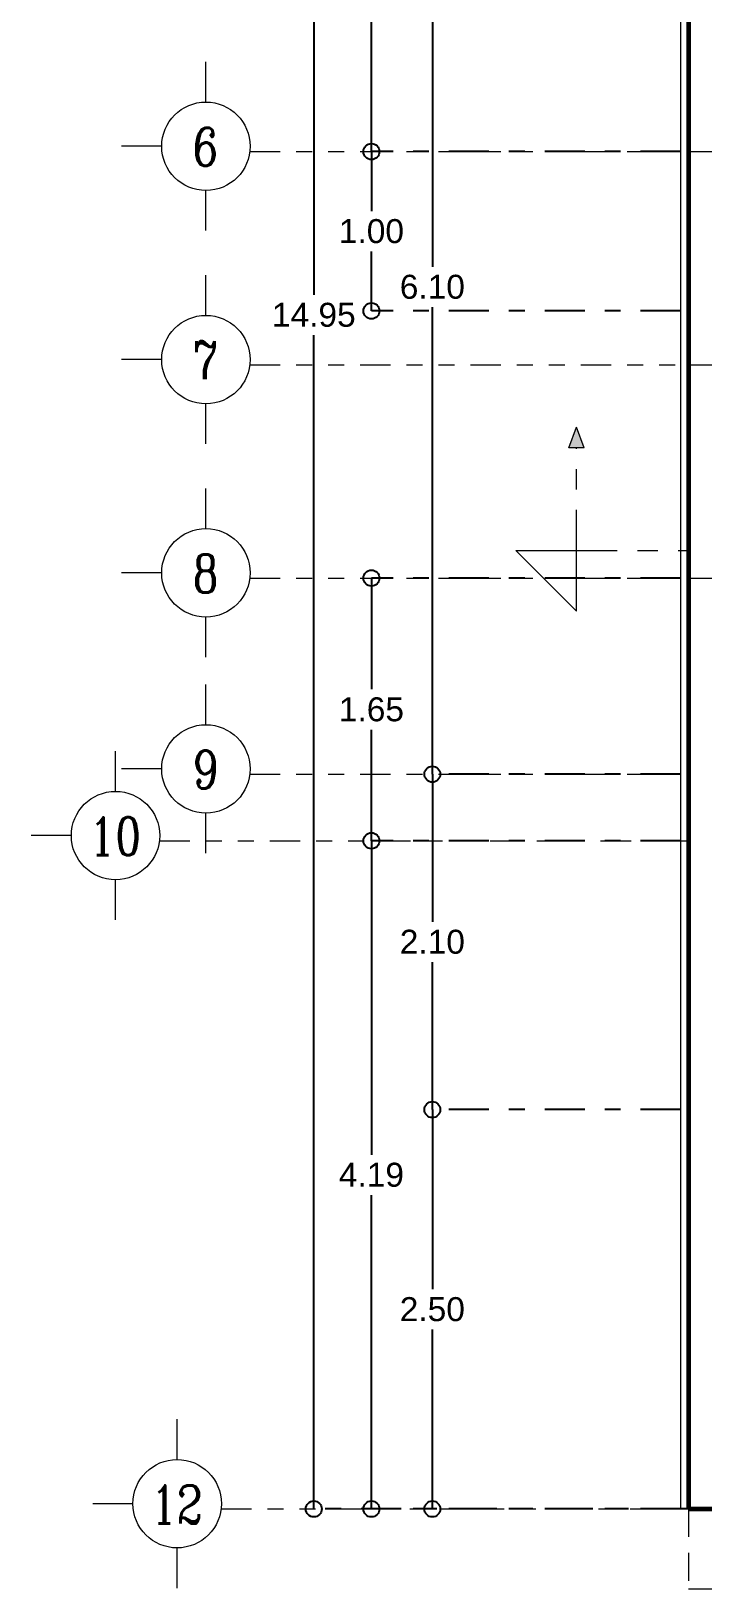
# Model space of a CAD drawing. Extents: x -111 to 1137, y -130 to 54.
# Drawn here: x 566.06 to 570.26, y -86.1 to -76.34 of the extents above; entities that cross this region are included whole.
import ezdxf
from ezdxf.enums import TextEntityAlignment as Align

# ---------------------------------------------------------------- set-up
doc = ezdxf.new("R2010")
doc.units = 0
for name, pattern in [('CENTRO', [50.8, 31.75, -6.35, 6.35, -6.35]), ('DASHDOT2', [0.5, 0.25, -0.125, 0, -0.125]), ('DASHED2', [0.375, 0.25, -0.125]), ('DIVIDE2', [15.875, 6.35, -3.175, 0, -3.175, 0, -3.175])]:
    doc.linetypes.add(name, pattern=pattern)
doc.layers.get('0').update_dxf_attribs({"lineweight": 0})
for name, color, linetype, lineweight in [('EJES', 51, 'DIVIDE2', 0), ('ejes 1', 30, 'Continuous', 0), ('muros', 5, 'Continuous', 60), ('PROYECCION VOLADO', 32, 'Continuous', 13)]:
    doc.layers.add(name, color=color, linetype=linetype, lineweight=lineweight)
doc.styles.add('arial', font='arial.ttf')
doc.styles.add('COMPLEX', font='complex.shx', dxfattribs={"height": 0.25})
doc.dimstyles.new('COTAS ZAR', dxfattribs={"dimtxt": 0.15, "dimasz": 0.1, "dimexe": 0, "dimexo": 0, "dimgap": 0.05, "dimtad": 0, "dimtih": 1, "dimtoh": 1, "dimrnd": 0.005, "dimzin": 1, "dimdsep": 46, "dimtxsty": 'arial', "dimblk": 'ORIGIN', "dimcen": 0.2, "dimclrd": 34, "dimclre": 134, "dimclrt": 6, "dimazin": 0, "dimtfac": 1, "dimtmove": 0, "dimatfit": 3, "dimldrblk": 'ORIGIN', "dimfxl": 1, "dimarcsym": 0})

# ---------------------------------------------------------------- blocks, each defined once
blk = doc.blocks.new('_Origin')
at = {"color": 0, "linetype": 'ByBlock', "lineweight": -2}
blk.add_line((0, 0), (-1, 0), dxfattribs=at)
blk.add_circle((0, 0), 0.5, dxfattribs=at)
blk = doc.blocks.new('*D211')
at = {"color": 134, "linetype": 'DASHDOT2', "lineweight": -2, "transparency": 16777216}
for p, q in [((570.1734, -70.6455), (567.8273, -70.6455)), ((570.1734, -85.5955), (567.8273, -85.5955))]:
    blk.add_line(p, q, dxfattribs=at)
at = {"color": 34, "lineweight": -2, "transparency": 16777216}
for p, q in [((567.8273, -70.7455), (567.8273, -77.9939)), ((567.8273, -85.4955), (567.8273, -78.247))]:
    blk.add_line(p, q, dxfattribs=at)
at = {"layer": 'Defpoints', "color": 0, "transparency": 16777216}
for p in [(570.1734, -70.6455), (567.8273, -85.5955), (570.1734, -85.5955)]:
    blk.add_point(p, dxfattribs=at)
at = {"color": 34, "lineweight": -2, "transparency": 16777216, "xscale": 0.1, "yscale": 0.1, "zscale": 0.1}
for p, rotation in [((567.8273, -70.6455), 90), ((567.8273, -85.5955), 270)]:
    blk.add_blockref('_Origin', p, dxfattribs=dict(at, rotation=rotation))
at = {"color": 6, "transparency": 16777216, "insert": (567.8273, -78.1205), "char_height": 0.15, "attachment_point": 5, "style": 'arial'}
blk.add_mtext('14.95', dxfattribs=at)
blk = doc.blocks.new('*D165')
at = {"color": 134, "linetype": 'DASHDOT2', "lineweight": -2, "transparency": 16777216}
for p, q in [((570.1234, -72.6666), (568.188, -72.6666)), ((570.1234, -77.0977), (568.188, -77.0977))]:
    blk.add_line(p, q, dxfattribs=at)
at = {"color": 34, "lineweight": -2, "transparency": 16777216}
for p, q in [((568.188, -72.7666), (568.188, -74.7555)), ((568.188, -76.9977), (568.188, -75.0088))]:
    blk.add_line(p, q, dxfattribs=at)
at = {"layer": 'Defpoints', "color": 0, "transparency": 16777216}
for p in [(570.1234, -72.6666), (568.188, -77.0977), (570.1234, -77.0977)]:
    blk.add_point(p, dxfattribs=at)
at = {"color": 34, "lineweight": -2, "transparency": 16777216, "xscale": 0.1, "yscale": 0.1, "zscale": 0.1}
for p, rotation in [((568.188, -72.6666), 90), ((568.188, -77.0977), 270)]:
    blk.add_blockref('_Origin', p, dxfattribs=dict(at, rotation=rotation))
at = {"color": 6, "transparency": 16777216, "insert": (568.188, -74.8821), "char_height": 0.15, "attachment_point": 5, "style": 'arial'}
blk.add_mtext('4.43', dxfattribs=at)
blk = doc.blocks.new('*D187')
at = {"color": 134, "linetype": 'DASHDOT2', "lineweight": -2, "transparency": 16777216}
for p, q in [((570.1234, -77.0977), (568.188, -77.0977)), ((570.1234, -78.0955), (568.188, -78.0955))]:
    blk.add_line(p, q, dxfattribs=at)
at = {"color": 34, "lineweight": -2, "transparency": 16777216}
for p, q in [((568.188, -77.1977), (568.188, -77.47)), ((568.188, -77.9955), (568.188, -77.7232))]:
    blk.add_line(p, q, dxfattribs=at)
at = {"layer": 'Defpoints', "color": 0, "transparency": 16777216}
for p in [(570.1234, -77.0977), (568.188, -78.0955), (570.1234, -78.0955)]:
    blk.add_point(p, dxfattribs=at)
at = {"color": 34, "lineweight": -2, "transparency": 16777216, "xscale": 0.1, "yscale": 0.1, "zscale": 0.1}
for p, rotation in [((568.188, -77.0977), 90), ((568.188, -78.0955), 270)]:
    blk.add_blockref('_Origin', p, dxfattribs=dict(at, rotation=rotation))
at = {"color": 6, "transparency": 16777216, "insert": (568.188, -77.5966), "char_height": 0.15, "attachment_point": 5, "style": 'arial'}
blk.add_mtext('1.00', dxfattribs=at)
blk = doc.blocks.new('*D188')
at = {"color": 134, "linetype": 'DASHDOT2', "lineweight": -2, "transparency": 16777216}
for p, q in [((570.1234, -79.7681), (568.188, -79.7681)), ((570.1234, -81.4126), (568.188, -81.4126))]:
    blk.add_line(p, q, dxfattribs=at)
at = {"color": 34, "lineweight": -2, "transparency": 16777216}
for p, q in [((568.188, -79.8681), (568.188, -80.4638)), ((568.188, -81.3126), (568.188, -80.7169))]:
    blk.add_line(p, q, dxfattribs=at)
at = {"layer": 'Defpoints', "color": 0, "transparency": 16777216}
for p in [(570.1234, -79.7681), (568.188, -81.4126), (570.1234, -81.4126)]:
    blk.add_point(p, dxfattribs=at)
at = {"color": 34, "lineweight": -2, "transparency": 16777216, "xscale": 0.1, "yscale": 0.1, "zscale": 0.1}
for p, rotation in [((568.188, -79.7681), 90), ((568.188, -81.4126), 270)]:
    blk.add_blockref('_Origin', p, dxfattribs=dict(at, rotation=rotation))
at = {"color": 6, "transparency": 16777216, "insert": (568.188, -80.5903), "char_height": 0.15, "attachment_point": 5, "style": 'arial'}
blk.add_mtext('1.65', dxfattribs=at)
blk = doc.blocks.new('*D166')
at = {"color": 134, "linetype": 'DASHDOT2', "lineweight": -2, "transparency": 16777216}
for p, q in [((570.1234, -81.4126), (568.188, -81.4126)), ((570.1234, -85.5955), (568.188, -85.5955))]:
    blk.add_line(p, q, dxfattribs=at)
at = {"color": 34, "lineweight": -2, "transparency": 16777216}
for p, q in [((568.188, -81.5126), (568.188, -83.3774)), ((568.188, -85.4955), (568.188, -83.6306))]:
    blk.add_line(p, q, dxfattribs=at)
at = {"layer": 'Defpoints', "color": 0, "transparency": 16777216}
for p in [(570.1234, -81.4126), (568.188, -85.5955), (570.1234, -85.5955)]:
    blk.add_point(p, dxfattribs=at)
at = {"color": 34, "lineweight": -2, "transparency": 16777216, "xscale": 0.1, "yscale": 0.1, "zscale": 0.1}
for p, rotation in [((568.188, -81.4126), 90), ((568.188, -85.5955), 270)]:
    blk.add_blockref('_Origin', p, dxfattribs=dict(at, rotation=rotation))
at = {"color": 6, "transparency": 16777216, "insert": (568.188, -83.504), "char_height": 0.15, "attachment_point": 5, "style": 'arial'}
blk.add_mtext('4.19', dxfattribs=at)
blk = doc.blocks.new('*D190')
at = {"color": 134, "linetype": 'DASHDOT2', "lineweight": -2, "transparency": 16777216}
for p, q in [((570.1234, -74.8947), (568.5694, -74.8947)), ((570.1234, -80.9955), (568.5694, -80.9955))]:
    blk.add_line(p, q, dxfattribs=at)
at = {"color": 34, "lineweight": -2, "transparency": 16777216}
for p, q in [((568.5694, -74.9947), (568.5694, -77.8185)), ((568.5694, -80.8955), (568.5694, -78.0717))]:
    blk.add_line(p, q, dxfattribs=at)
at = {"layer": 'Defpoints', "color": 0, "transparency": 16777216}
for p in [(570.1234, -74.8947), (568.5694, -80.9955), (570.1234, -80.9955)]:
    blk.add_point(p, dxfattribs=at)
at = {"color": 34, "lineweight": -2, "transparency": 16777216, "xscale": 0.1, "yscale": 0.1, "zscale": 0.1}
for p, rotation in [((568.5694, -74.8947), 90), ((568.5694, -80.9955), 270)]:
    blk.add_blockref('_Origin', p, dxfattribs=dict(at, rotation=rotation))
at = {"color": 6, "transparency": 16777216, "insert": (568.5694, -77.9451), "char_height": 0.15, "attachment_point": 5, "style": 'arial'}
blk.add_mtext('6.10', dxfattribs=at)
blk = doc.blocks.new('*D167')
at = {"color": 134, "linetype": 'DASHDOT2', "lineweight": -2, "transparency": 16777216}
for p, q in [((570.1234, -80.9955), (568.5694, -80.9955)), ((570.1234, -83.0955), (568.5694, -83.0955))]:
    blk.add_line(p, q, dxfattribs=at)
at = {"color": 34, "lineweight": -2, "transparency": 16777216}
for p, q in [((568.5694, -81.0955), (568.5694, -81.9189)), ((568.5694, -82.9955), (568.5694, -82.172))]:
    blk.add_line(p, q, dxfattribs=at)
at = {"layer": 'Defpoints', "color": 0, "transparency": 16777216}
for p in [(570.1234, -80.9955), (568.5694, -83.0955), (570.1234, -83.0955)]:
    blk.add_point(p, dxfattribs=at)
at = {"color": 34, "lineweight": -2, "transparency": 16777216, "xscale": 0.1, "yscale": 0.1, "zscale": 0.1}
for p, rotation in [((568.5694, -80.9955), 90), ((568.5694, -83.0955), 270)]:
    blk.add_blockref('_Origin', p, dxfattribs=dict(at, rotation=rotation))
at = {"color": 6, "transparency": 16777216, "insert": (568.5694, -82.0455), "char_height": 0.15, "attachment_point": 5, "style": 'arial'}
blk.add_mtext('2.10', dxfattribs=at)
blk = doc.blocks.new('*D168')
at = {"color": 134, "linetype": 'DASHDOT2', "lineweight": -2, "transparency": 16777216}
for p, q in [((570.1234, -83.0955), (568.5694, -83.0955)), ((570.1234, -85.5955), (568.5694, -85.5955))]:
    blk.add_line(p, q, dxfattribs=at)
at = {"color": 34, "lineweight": -2, "transparency": 16777216}
for p, q in [((568.5694, -83.1955), (568.5694, -84.2189)), ((568.5694, -85.4955), (568.5694, -84.472))]:
    blk.add_line(p, q, dxfattribs=at)
at = {"layer": 'Defpoints', "color": 0, "transparency": 16777216}
for p in [(570.1234, -83.0955), (568.5694, -85.5955), (570.1234, -85.5955)]:
    blk.add_point(p, dxfattribs=at)
at = {"color": 34, "lineweight": -2, "transparency": 16777216, "xscale": 0.1, "yscale": 0.1, "zscale": 0.1}
for p, rotation in [((568.5694, -83.0955), 90), ((568.5694, -85.5955), 270)]:
    blk.add_blockref('_Origin', p, dxfattribs=dict(at, rotation=rotation))
at = {"color": 6, "transparency": 16777216, "insert": (568.5694, -84.3455), "char_height": 0.15, "attachment_point": 5, "style": 'arial'}
blk.add_mtext('2.50', dxfattribs=at)

msp = doc.modelspace()

# ---------------------------------------------------------------- hatches: boundary and pattern name
h = msp.add_hatch(color=253)
h.set_gradient(color1=(0, 0, 255), one_color=1, tint=1, name='SPHERICAL')
h.paths.add_polyline_path([(569.424, -78.9534), (569.4715, -78.9534), (569.519, -78.9534), (569.4715, -78.8229)])

# ---------------------------------------------------------------- linework, layer by layer
at = {"color": 253}
for p, q in [((569.424, -78.9534), (569.4715, -78.8229)), ((569.519, -78.9534), (569.4715, -78.8229)), ((569.4715, -78.9534), (569.424, -78.9534)), ((569.519, -78.9534), (569.4715, -78.9534))]:
    msp.add_line(p, q, dxfattribs=at)
at = {"color": 253, "linetype": 'CENTRO', "ltscale": 0.02}
for p, q in [((569.4715, -79.9748), (569.4715, -78.9534)), ((569.0921, -79.5955), (569.4715, -79.9748)), ((569.0921, -79.5955), (570.1734, -79.5955))]:
    msp.add_line(p, q, dxfattribs=at)
at = {"layer": 'EJES', "color": 253, "ltscale": 0.03}
for p, q in [((567.4266, -77.0977), (570.4307, -77.0977)), ((567.4266, -78.4331), (570.4307, -78.4331)), ((567.4266, -79.7681), (570.4233, -79.7681)), ((567.4266, -80.9955), (570.1734, -80.9955)), ((566.8608, -81.4126), (570.1734, -81.4126)), ((567.2466, -85.5955), (570.1734, -85.5955))]:
    msp.add_line(p, q, dxfattribs=at)
at = {"layer": 'ejes 1', "color": 253}
for p, q in [((567.1518, -76.788), (567.1518, -76.5364)), ((566.8751, -77.0647), (566.6236, -77.0647)), ((567.1518, -77.5916), (567.1518, -77.3401)), ((567.1518, -78.1234), (567.1518, -77.8719)), ((566.8751, -78.4001), (566.6236, -78.4001)), ((567.1518, -78.927), (567.1518, -78.6755)), ((567.1518, -79.4584), (567.1518, -79.2069)), ((566.8751, -79.7351), (566.6236, -79.7351)), ((567.1518, -80.2634), (567.1518, -80.0118)), ((567.1518, -80.6857), (567.1518, -80.4342)), ((566.5861, -81.1028), (566.5861, -80.8513)), ((566.8751, -80.9624), (566.6236, -80.9624)), ((567.1518, -81.4907), (567.1518, -81.2392)), ((566.3094, -81.3796), (566.0578, -81.3796)), ((566.5861, -81.9078), (566.5861, -81.6563)), ((566.9718, -85.2857), (566.9718, -85.0342)), ((566.6951, -85.5624), (566.4436, -85.5624)), ((566.9718, -86.0907), (566.9718, -85.8392))]:
    msp.add_line(p, q, dxfattribs=at)
for centre in [(567.1518, -77.0647), (567.1518, -78.4001), (567.1518, -79.7351), (567.1518, -80.9624), (566.5861, -81.3796), (566.9718, -85.5624)]:
    msp.add_circle(centre, 0.2767, dxfattribs=at)
at = {"layer": 'muros', "color": 253, "lineweight": 0}
msp.add_line((570.1234, -70.5955), (570.1234, -85.5955), dxfattribs=at)
at = {"layer": 'muros', "color": 253}
for p, q in [((570.1734, -70.6455), (570.1734, -85.5955)), ((570.1734, -77.1446), (570.1734, -80.6646)), ((570.1734, -85.5955), (570.5534, -85.5955))]:
    msp.add_line(p, q, dxfattribs=at)
at = {"layer": 'PROYECCION VOLADO', "color": 253, "linetype": 'DASHED2', "ltscale": 0.7}
for p, q in [((570.1734, -85.5955), (570.1734, -86.0955)), ((570.1734, -86.0955), (575.1884, -86.0955))]:
    msp.add_line(p, q, dxfattribs=at)

# ---------------------------------------------------------------- texts
at = {"layer": 'ejes 1', "color": 253, "linetype": 'Continuous', "lineweight": 20, "style": 'COMPLEX', "width": 0.8}
for s, height, p in [('6', 0.2377, (567.1494, -77.0689)), ('7', 0.2377, (567.1494, -78.4043)), ('8', 0.2377, (567.1494, -79.7393)), ('9', 0.2377, (567.1494, -80.9666)), ('10', 0.23766, (566.5836, -81.3838)), ('12', 0.23766, (566.9694, -85.5666))]:
    msp.add_text(s, height=height, dxfattribs=at).set_placement(p, align=Align.MIDDLE)

# ---------------------------------------------------------------- dimensions: what is measured, and where the dimension line sits
at = {"color": 253}
for base, p1, p2, picture, middle in [((567.8273, -85.5955), (570.1734, -70.6455), (570.1734, -85.5955), '*D211', (567.8273, -78.1205)), ((568.188, -77.0977), (570.1234, -72.6666), (570.1234, -77.0977), '*D165', (568.188, -74.8821)), ((568.5694, -80.9955), (570.1234, -74.8947), (570.1234, -80.9955), '*D190', (568.5694, -77.9451)), ((568.188, -78.0955), (570.1234, -77.0977), (570.1234, -78.0955), '*D187', (568.188, -77.5966)), ((568.188, -81.4126), (570.1234, -79.7681), (570.1234, -81.4126), '*D188', (568.188, -80.5903)), ((568.5694, -83.0955), (570.1234, -80.9955), (570.1234, -83.0955), '*D167', (568.5694, -82.0455)), ((568.188, -85.5955), (570.1234, -81.4126), (570.1234, -85.5955), '*D166', (568.188, -83.504)), ((568.5694, -85.5955), (570.1234, -83.0955), (570.1234, -85.5955), '*D168', (568.5694, -84.3455))]:
    dim = msp.add_linear_dim(base=base, p1=p1, p2=p2, angle=90, dimstyle='COTAS ZAR', dxfattribs=at)
    dim.commit()
    dim.dimension.update_dxf_attribs({"geometry": picture, "text_midpoint": middle})

doc.saveas('drawing.dxf')
